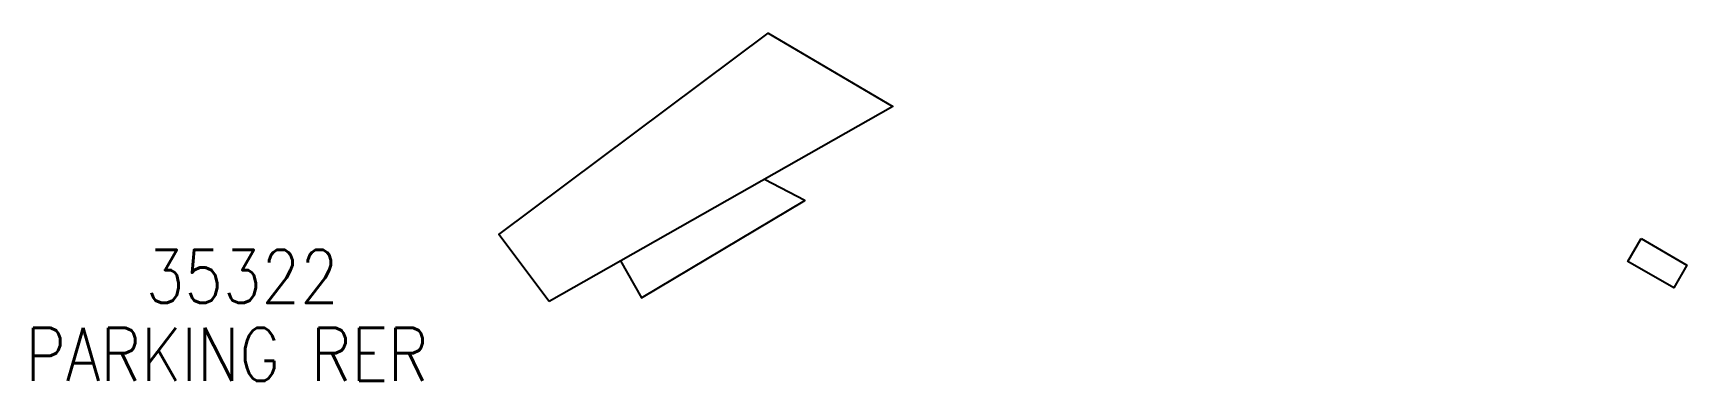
# Model space of a CAD drawing. Header units: millimetres. Extents: x 146992 to 147998, y 142998 to 144013.
# Drawn here: x 147684.58 to 147731.44, y 143973.29 to 143983.15 of the extents above; entities that cross this region are included whole.
import ezdxf
from ezdxf.enums import TextEntityAlignment as Align

# ---------------------------------------------------------------- set-up
doc = ezdxf.new("R2010")
doc.units = ezdxf.units.MM
doc.layers.get('0').update_dxf_attribs({"linetype": 'CONTINUOUS'})
doc.layers.add('M_200', color=7, linetype='CONTINUOUS')
doc.layers.add('O_200', color=7, linetype='CONTINUOUS')
doc.styles.get("Standard").update_dxf_attribs({"font": 'romans.shx', "width": 0.85})

# ---------------------------------------------------------------- blocks, each defined once
blk = doc.blocks.new('O_200_01')
at = {"color": 0, "linetype": 'Continuous', "flags": 128}
blk.add_lwpolyline([(-0.75, 0.375), (0.75, 0.375), (0.75, -0.375), (-0.75, -0.375), (-0.75, 0.375)], dxfattribs=at)
at = {"color": 0, "linetype": 'Continuous', "width": 0.75, "flags": 3}
for tag, p in [('DEF_LEG', (0, -2.64)), ('DEF_COUP', (0, -5.14)), ('DEF_TYPE', (0, -7.64))]:
    blk.add_attdef(tag, text='', height=1.2, dxfattribs=at).set_placement(p, align=Align.MIDDLE)

msp = doc.modelspace()

# ---------------------------------------------------------------- linework, layer by layer
at = {"layer": 'M_200', "color": 252, "flags": 128}
msp.add_lwpolyline([(147699.2, 143975.54), (147699.2, 143975.54), (147697.78, 143977.44), (147705.41, 143983.15), (147708.94, 143981.07), (147708.94, 143981.07)], close=True, dxfattribs=at)
msp.add_lwpolyline([(147701.229, 143976.692), (147701.82, 143975.65), (147701.82, 143975.65), (147706.449, 143978.403), (147706.449, 143978.403), (147705.303, 143979.005)], dxfattribs=at)

# ---------------------------------------------------------------- block references
at = {"layer": 'O_200', "rotation": 330.0606668712895}
msp.add_blockref('O_200_01', (147730.604, 143976.626), dxfattribs=at)

# ---------------------------------------------------------------- texts
at = {"layer": 'M_200', "color": 252, "linetype": 'Continuous', "width": 0.85}
msp.add_text('35322', height=1.5, dxfattribs=at).set_placement((147690.509, 143976.255), align=Align.MIDDLE)
msp.add_text('PARKING RER', height=1.5, dxfattribs=at).set_placement((147684.364, 143973.294))

doc.saveas('drawing.dxf')
